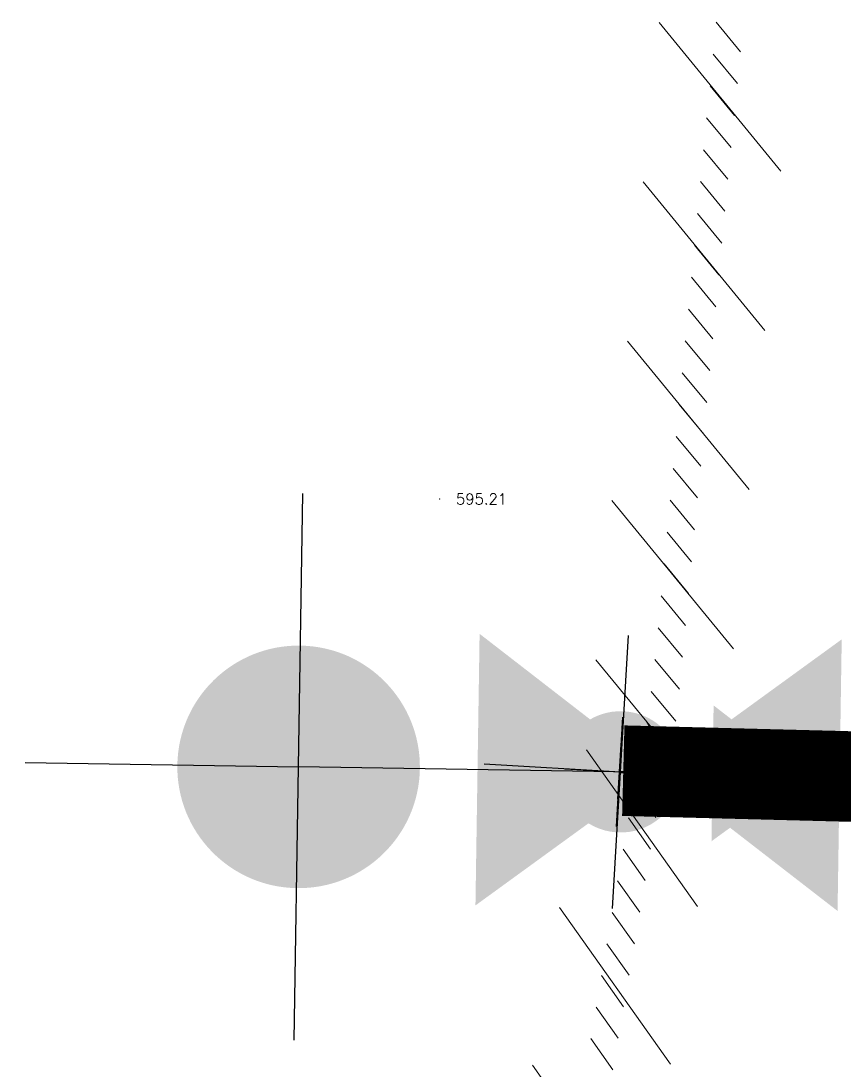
# Model space of a CAD drawing. Extents: x 2536931 to 2538613, y 7112513 to 7131087.
# Drawn here: x 2537929.8 to 2538020.7, y 7115799.1 to 7115914.9 of the extents above; entities that cross this region are included whole.
import ezdxf

# ---------------------------------------------------------------- set-up
doc = ezdxf.new("R2010")
doc.units = 0
doc.header["$MEASUREMENT"] = 0
for name, color, linetype, lineweight in [('C-FIRE-HYDT-100SCALE', 7, 'Continuous', 30), ('C-FIRE-HYDT-200SCALE', 3, 'Continuous', 30), ('C-FIRE-HYDT-20SCALE', 30, 'Continuous', 30), ('C-FIRE-HYDT-40SCALE', 1, 'Continuous', 30), ('C-WATR-INST-100SCALE', 7, 'Continuous', 30), ('C-WATR-INST-200SCALE', 3, 'Continuous', 30), ('C-WATR-UGND', 4, 'Continuous', 53), ('C-WATR-UGND-ABANDON-100', 7, 'Continuous', 13), ('C-WATR-UGND-ABANDON-20', 7, 'Continuous', 13), ('distance', 54, 'Continuous', 0), ('PT', 7, 'Continuous', 0), ('PTELEV', 5, 'Continuous', 0)]:
    doc.layers.add(name, color=color, linetype=linetype, lineweight=lineweight)
doc.styles.add('PTXT', font='romans.shx')

# ---------------------------------------------------------------- blocks, each defined once
blk = doc.blocks.new('FHP40SC')
at = {"layer": 'C-FIRE-HYDT-40SCALE'}
h = blk.add_hatch(color=256, dxfattribs=at)
edge = h.paths.add_edge_path()
edge.add_arc((0, 0), 2.68, 0.0002, 360.0002)
for p, q in [((0, 6.04), (0, 0)), ((-6.04, 0), (6.04, 0))]:
    blk.add_line(p, q, dxfattribs=at)
blk = doc.blocks.new('FHP40SC_1')
at = {"layer": 'C-FIRE-HYDT-20SCALE'}
h = blk.add_hatch(color=256, dxfattribs=at)
edge = h.paths.add_edge_path()
edge.add_arc((0, 0), 2.68, 0.0002, 360.0002)
for p, q in [((0, 6.04), (0, 0)), ((-6.04, 0), (6.04, 0))]:
    blk.add_line(p, q, dxfattribs=at)
blk = doc.blocks.new('FHP40SC_3')
at = {"layer": 'C-FIRE-HYDT-200SCALE'}
h = blk.add_hatch(color=256, dxfattribs=at)
edge = h.paths.add_edge_path()
edge.add_arc((0, 0), 2.679, 0.0002, 360.0002)
for p, q in [((0, 6.04), (0, 0)), ((-6.04, 0), (6.04, 0))]:
    blk.add_line(p, q, dxfattribs=at)
blk = doc.blocks.new('WVP40SC_2')
at = {"layer": 'C-WATR-INST-200SCALE', "extrusion": (0, 0, -1)}
blk.add_solid([(4, -3), (4, 3), (0, 0)], dxfattribs=at)
at = {"layer": 'C-WATR-INST-200SCALE'}
blk.add_solid([(0, 0), (4, -3), (4, 3)], dxfattribs=at)
blk = doc.blocks.new('WVP40SC_8')
at = {"layer": 'C-WATR-INST-100SCALE', "extrusion": (0, 0, -1)}
blk.add_solid([(4, -3), (4, 3), (0, 0)], dxfattribs=at)
at = {"layer": 'C-WATR-INST-100SCALE'}
blk.add_solid([(0, 0), (4, -3), (4, 3)], dxfattribs=at)
blk = doc.blocks.new('FHP40SC_4')
at = {"layer": 'C-FIRE-HYDT-100SCALE'}
h = blk.add_hatch(color=256, dxfattribs=at)
edge = h.paths.add_edge_path()
edge.add_arc((0, 0), 2.679, 0.0002, 360.0002)
for p, q in [((0, 6.04), (0, 0)), ((-6.04, 0), (6.04, 0))]:
    blk.add_line(p, q, dxfattribs=at)

msp = doc.modelspace()

# ---------------------------------------------------------------- linework, layer by layer
at = {"layer": 'C-WATR-INST-200SCALE'}
msp.add_line((2538036.47, 7115831.35), (2537960.47, 7115832.53), dxfattribs=at)
at = {"layer": 'C-WATR-UGND'}
msp.add_line((2537995.92, 7115831.98), (2538036.47, 7115831.35), dxfattribs=at)
at = {"layer": 'C-WATR-UGND-ABANDON-100'}
for p, q in [((2538013.73, 7115898.33), (2538000.28, 7115914.74)), ((2538011.98, 7115880.74), (2537998.54, 7115897.14)), ((2538010.24, 7115863.15), (2537996.79, 7115879.55)), ((2538008.5, 7115845.55), (2537995.05, 7115861.96)), ((2538006.76, 7115827.96), (2537993.31, 7115844.37)), ((2537992.26, 7115834.42), (2538004.52, 7115817.11)), ((2537989.29, 7115816.99), (2538001.55, 7115799.68)), ((2537986.31, 7115799.57), (2537998.57, 7115782.25))]:
    msp.add_line(p, q, dxfattribs=at)
at = {"layer": 'C-WATR-UGND-ABANDON-20', "linetype": 'Continuous'}
for p, q in [((2538006.58, 7115914.78), (2538009.29, 7115911.51)), ((2538006.25, 7115911.26), (2538008.95, 7115907.99)), ((2538005.91, 7115907.74), (2538008.62, 7115904.47)), ((2538005.53, 7115904.21), (2538008.23, 7115900.94)), ((2538005.19, 7115900.69), (2538007.89, 7115897.42)), ((2538004.86, 7115897.17), (2538007.56, 7115893.9)), ((2538004.52, 7115893.65), (2538007.22, 7115890.38)), ((2538004.19, 7115890.13), (2538006.89, 7115886.86)), ((2538003.85, 7115886.61), (2538006.55, 7115883.34)), ((2538003.52, 7115883.09), (2538006.22, 7115879.82)), ((2538003.18, 7115879.57), (2538005.88, 7115876.3)), ((2538002.85, 7115876.05), (2538005.55, 7115872.78)), ((2538002.51, 7115872.54), (2538005.21, 7115869.26)), ((2538002.18, 7115869.02), (2538004.88, 7115865.74)), ((2538001.84, 7115865.5), (2538004.54, 7115862.23)), ((2538001.51, 7115861.98), (2538004.21, 7115858.71)), ((2538001.17, 7115858.46), (2538003.87, 7115855.19)), ((2538000.84, 7115854.94), (2538003.54, 7115851.67)), ((2538000.5, 7115851.42), (2538003.2, 7115848.15)), ((2538000.17, 7115847.9), (2538002.87, 7115844.63)), ((2537999.83, 7115844.38), (2538002.53, 7115841.11)), ((2537999.42, 7115840.84), (2538002.13, 7115837.57)), ((2537998.88, 7115837.54), (2538001.04, 7115833.89)), ((2537998.09, 7115833.89), (2538000.54, 7115830.43)), ((2537997.49, 7115830.41), (2537999.94, 7115826.94)), ((2537996.9, 7115826.92), (2537999.35, 7115823.46)), ((2537996.3, 7115823.43), (2537998.75, 7115819.97)), ((2537995.71, 7115819.95), (2537998.16, 7115816.49)), ((2537995.11, 7115816.46), (2537997.56, 7115813)), ((2537994.52, 7115812.98), (2537996.97, 7115809.52)), ((2537993.92, 7115809.49), (2537996.37, 7115806.03)), ((2537993.33, 7115806.01), (2537995.78, 7115802.55)), ((2537992.73, 7115802.52), (2537995.18, 7115799.06))]:
    msp.add_line(p, q, dxfattribs=at)
at = {"layer": 'distance', "color": 7, "linetype": 'Continuous', "lineweight": 0, "const_width": 10}
msp.add_lwpolyline([(2537996.33, 7115832.11), (2538040.32, 7115830.98), (2538048.01, 7116506.16)], dxfattribs=at)
at = {"layer": 'PT'}
msp.add_point((2537976.05, 7115862.11, 595.21), dxfattribs=at)

# ---------------------------------------------------------------- block references
at = {"layer": 'C-FIRE-HYDT-100SCALE', "xscale": 2.499999999999999, "yscale": 2.499999999999999, "zscale": 2.499999999999999, "rotation": 86.67578186879136}
msp.add_blockref('FHP40SC_4', (2537996.03, 7115831.98), dxfattribs=at)
at = {"layer": 'C-FIRE-HYDT-200SCALE', "xscale": 5.000000000000001, "yscale": 5.000000000000001, "zscale": 5.000000000000001, "rotation": 89.10379755229572}
msp.add_blockref('FHP40SC_3', (2537960.47, 7115832.53), dxfattribs=at)
at = {"layer": 'C-FIRE-HYDT-20SCALE', "xscale": 0.4999999999999998, "yscale": 0.4999999999999998, "zscale": 0.4999999999999998, "rotation": 86.67578186879136}
msp.add_blockref('FHP40SC_1', (2537995.92, 7115831.99), dxfattribs=at)
at = {"layer": 'C-FIRE-HYDT-40SCALE', "rotation": 86.67578186879136}
msp.add_blockref('FHP40SC', (2537995.92, 7115831.98), dxfattribs=at)
at = {"layer": 'C-WATR-INST-100SCALE', "xscale": 2.5, "yscale": 2.500000000000001, "zscale": 2.500000000000001, "rotation": 359.1047697291276}
msp.add_blockref('WVP40SC_8', (2538016.19, 7115831.66), dxfattribs=at)
at = {"layer": 'C-WATR-INST-200SCALE', "xscale": 4.999999999999998, "yscale": 4.999999999999998, "zscale": 4.999999999999998, "rotation": 179.1240001463891}
msp.add_blockref('WVP40SC_2', (2538000.23, 7115831.92), dxfattribs=at)

# ---------------------------------------------------------------- texts
at = {"layer": 'PTELEV', "style": 'PTXT'}
msp.add_text('595.21', height=1.2, dxfattribs=at).set_placement((2537977.85, 7115861.51, 595.21))

doc.saveas('drawing.dxf')
